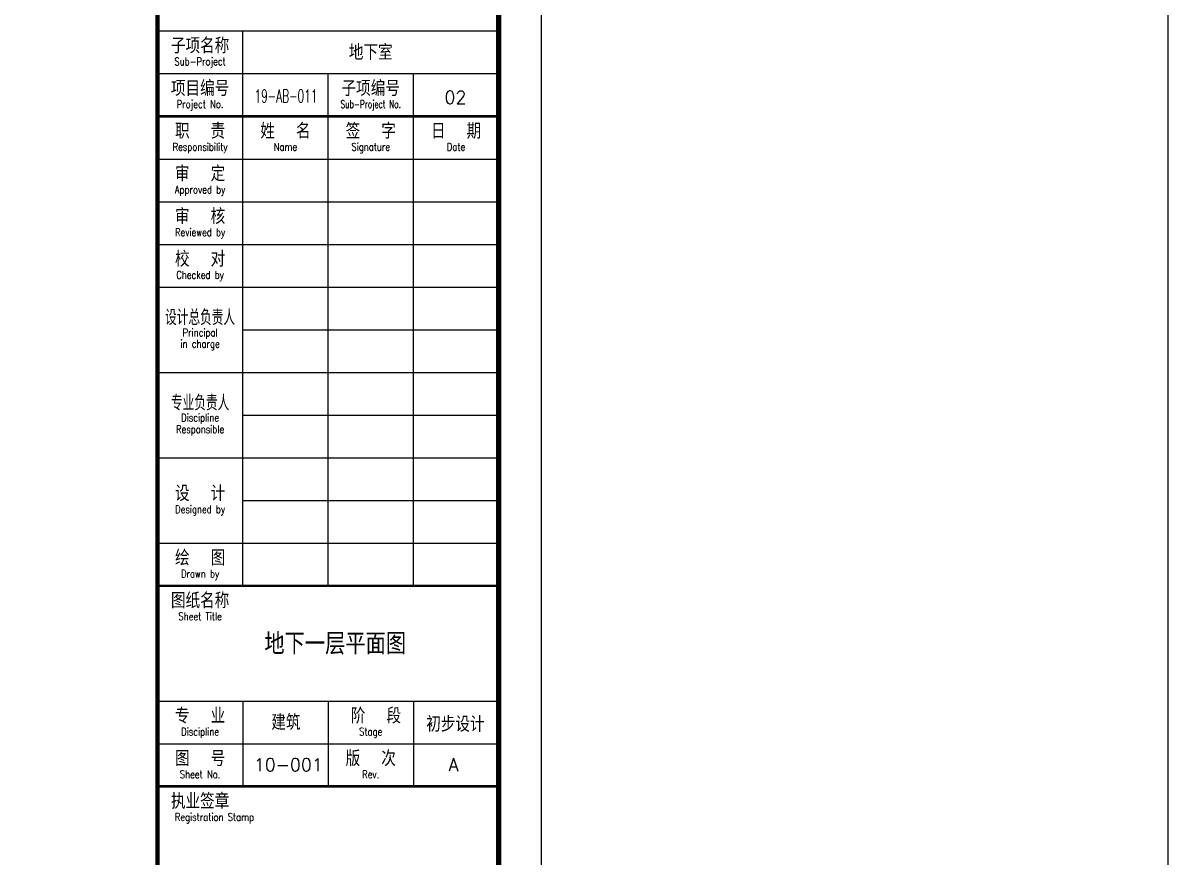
# Model space of a CAD drawing. Extents: x -12047294 to -5625356, y -1456591 to -622873.
# Drawn here: x -5942271 to -5902003, y -754677 to -725360 of the extents above; entities that cross this region are included whole.
import ezdxf
from ezdxf.enums import TextEntityAlignment as Align

# ---------------------------------------------------------------- set-up
doc = ezdxf.new("R2010")
doc.units = 0
doc.header["$LTSCALE"] = 10
doc.header["$MEASUREMENT"] = 0
doc.layers.add('图框', color=7, linetype='Continuous')
doc.styles.add('TKZ1_tjhts.shx', font='tjromant.shx', dxfattribs={"bigfont": 'tjhts.shx'})
doc.styles.add('TKZ2_tjkts.shx', font='tjromant.shx', dxfattribs={"bigfont": 'tjkts.shx'})

# ---------------------------------------------------------------- blocks, each defined once
blk = doc.blocks.new('2015建筑类图框_A0')
for p, q in [((1099, 287), (1179, 287)), ((1119, 157), (1119, 287)), ((1099, 277), (1179, 277)), ((1139, 157), (1139, 277)), ((1159, 157), (1159, 277)), ((1099, 257), (1179, 257)), ((1099, 247), (1179, 247)), ((1099, 237), (1179, 237)), ((1099, 227), (1179, 227)), ((1119, 217), (1179, 217)), ((1099, 207), (1179, 207)), ((1119, 197), (1179, 197)), ((1099, 187), (1179, 187)), ((1119, 177), (1179, 177)), ((1099, 167), (1179, 167)), ((1099, 130), (1179, 130)), ((1119, 130), (1119, 110)), ((1139, 130), (1139, 110)), ((1159, 130), (1159, 110)), ((1099, 120), (1179, 120))]:
    blk.add_line(p, q)
at = {"const_width": 1.2}
blk.add_lwpolyline([(25, 831), (1179, 831), (1179, 10), (25, 10), (25, 831)], close=True, dxfattribs=at)
for points, const_width in [([(1099, 831), (1099, 10)], 1), ([(1099, 267), (1179, 267)], 0.6), ([(1099, 157), (1179, 157)], 0.6), ([(1099, 110), (1179, 110)], 0.6)]:
    blk.add_lwpolyline(points, dxfattribs=dict(const_width=const_width))
at = {"layer": '图框'}
blk.add_line((1189, 0), (1189, 841), dxfattribs=at)
at = {"style": 'TKZ2_tjkts.shx'}
for s, p in [('子项名称', (1109, 283.55)), ('项目编号', (1109, 273.55)), ('职  责', (1109, 263.55)), ('姓  名', (1129, 263.55)), ('签  字', (1149, 263.55)), ('日  期', (1169, 263.55)), ('审  定', (1109, 253.55)), ('审  核', (1109, 243.55)), ('校  对', (1109, 233.55)), ('设  计', (1109, 178.65)), ('绘  图', (1109, 163.55)), ('图纸名称', (1109, 153.55)), ('专  业', (1109, 126.55)), (' 阶  段', (1149, 126.55)), ('图  号', (1109, 116.55)), ('版  次', (1149, 116.55)), ('执业签章', (1109, 106.55))]:
    blk.add_text(s, height=3.6, dxfattribs=at).set_placement(p, align=Align.MIDDLE_CENTER)
at = {"style": 'TKZ2_tjkts.shx', "width": 0.8}
for s, height, p in [('Sub-Project', 1.8, (1109, 279.85)), ('Project No.', 1.8, (1109, 269.85)), ('Responsibility', 1.8, (1109, 259.85)), ('Name', 1.8, (1129, 259.85)), ('Signature', 1.8, (1149, 259.85)), ('Date', 1.8, (1169, 259.85)), ('Approved by', 1.8, (1109, 249.85)), ('Reviewed by', 1.8, (1109, 239.85)), ('Checked by', 1.8, (1109, 229.85)), ('设计总负责人', 3.6, (1109, 219.88)), ('Principal', 1.8, (1109, 216.35)), ('in charge', 1.8, (1109, 213.7)), ('专业负责人', 3.6, (1109, 199.88)), ('Discipline', 1.8, (1109, 196.43)), ('Responsible', 1.8, (1109, 193.7)), ('Designed by', 1.8, (1109, 174.95)), ('Drawn by', 1.8, (1109, 159.85)), ('Sheet Title', 1.8, (1109, 149.85)), ('Discipline', 1.8, (1109, 122.85)), ('Stage', 1.8, (1149, 122.85)), ('Sheet No.', 1.8, (1109, 112.85)), ('Rev.', 1.8, (1149, 112.85)), ('Registration Stamp', 1.8, (1112.36, 102.85))]:
    blk.add_text(s, height=height, dxfattribs=at).set_placement(p, align=Align.MIDDLE_CENTER)
at = {"style": 'TKZ1_tjhts.shx', "flags": 1}
for tag, p in [('CLIENT', (1139, 392.88)), ('PROJETNAME', (1139, 295.72)), ('SHEETTITLE', (1139, 138.31))]:
    blk.add_attdef(tag, text='', height=5, dxfattribs=at).set_placement(p, align=Align.MIDDLE_CENTER)
at = {"style": 'TKZ1_tjhts.shx'}
for tag, height, p in [('SUB-PROJECT', 3.6, (1149, 282)), ('SPRONO', 3, (1168.85, 271.46)), ('DISLIN', 3.6, (1129.11, 125.02)), ('STAGE', 3.6, (1168.85, 124.59)), ('SHENO', 3, (1128.97, 114.1)), ('REV', 3, (1168.42, 115.09))]:
    blk.add_attdef(tag, text='', height=height, dxfattribs=at).set_placement(p, align=Align.MIDDLE_CENTER)
at = {"style": 'TKZ1_tjhts.shx', "width": 0.6}
blk.add_attdef('PRONO', text='', height=3, dxfattribs=at).set_placement((1129.12, 271.77), align=Align.MIDDLE_CENTER)
at = {"layer": '图框', "style": 'TKZ2_tjkts.shx'}
blk.add_text('子项编号', height=3.6, dxfattribs=at).set_placement((1149, 273.55), align=Align.MIDDLE_CENTER)
at = {"layer": '图框', "style": 'TKZ2_tjkts.shx', "width": 0.7}
blk.add_text('Sub-Project No.', height=1.8, dxfattribs=at).set_placement((1149, 269.85), align=Align.MIDDLE_CENTER)
blk = doc.blocks.new('*U174')
at = {"layer": '图框'}
blk.add_blockref('2015建筑类图框_A0', (0, 0), dxfattribs=at).add_auto_attribs({'REV': 'A', 'STAGE': '初步设计', 'SPRONO': '02', 'PRONO': '19-AB-011', 'SUB-PROJECT': '地下室', 'DISLIN': '建筑'})

msp = doc.modelspace()

# ---------------------------------------------------------------- linework, layer by layer
at = {"layer": 'Defpoints', "color": 251, "elevation": -100}
msp.add_lwpolyline([(-6142689.5, -793223.5), (-5902002.6, -793223.5), (-5902002.6, -623023.5), (-6142689.5, -623023.5)], close=True, dxfattribs=at)

# ---------------------------------------------------------------- block references
at = {"layer": '图框', "xscale": 150, "yscale": 150, "zscale": 150}
msp.add_blockref('*U174', (-6102389.8, -768693.7, -200), dxfattribs=at)

# ---------------------------------------------------------------- texts
at = {"layer": '图框', "style": 'TKZ1_tjhts.shx'}
for s, height, p in [('地下一层平面图', 750, (-5931287.7, -747181.6, -200)), ('10-001', 450, (-5932939, -751431.6, -200))]:
    msp.add_text(s, height=height, dxfattribs=at).set_placement(p, align=Align.MIDDLE_CENTER)

doc.saveas('drawing.dxf')
